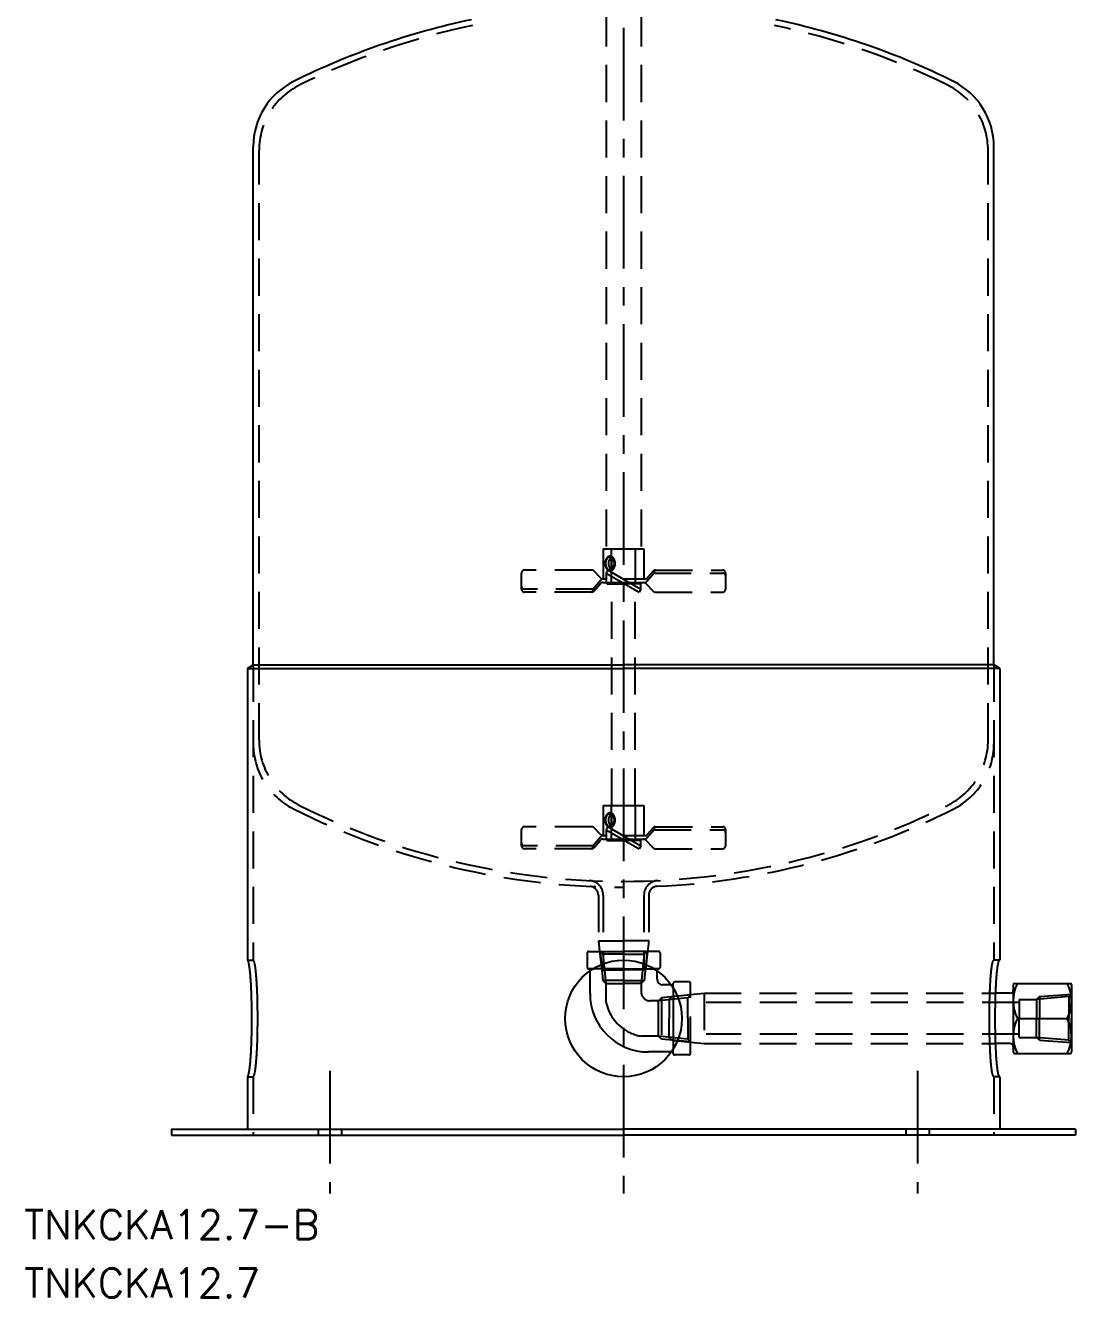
# Model space of a CAD drawing. Extents: x -205 to 734, y -924 to 175.
# Drawn here: x -205.1 to 155, y -923.7 to -487.5 of the extents above; entities that cross this region are included whole.
import ezdxf

# ---------------------------------------------------------------- set-up
doc = ezdxf.new("R2010")
doc.units = 0
doc.linetypes.add('CENTER', pattern=[50.8, 31.75, -6.35, 6.35, -6.35])
doc.linetypes.add('DASHED', pattern=[19.05, 12.7, -6.35])
doc.layers.get('0').update_dxf_attribs({"linetype": 'CONTINUOUS'})
doc.layers.add('CENTER', color=1, linetype='CENTER')
doc.styles.get("Standard").update_dxf_attribs({"font": 'txt.shx', "height": 3, "bigfont": 'bigfont.shx'})

msp = doc.modelspace()

# ---------------------------------------------------------------- linework, layer by layer
at = {"color": 3, "linetype": 'DASHED'}
for p, q in [((-6, -482), (-6, -667)), ((6, -482), (6, -667)), ((-125, -732.56), (-125, -530.33)), ((125, -732.56), (125, -530.33)), ((-7, -667), (0, -667)), ((-7, -667), (-7, -677.3)), ((-4.1, -679), (-4.1, -667)), ((0, -667), (7, -667)), ((4.1, -679), (4.1, -667)), ((7, -667), (7, -677.3)), ((-35, -680.8), (-35, -675.26)), ((-10.87, -674.26), (-34, -674.26)), ((-7.75, -677), (-10.16, -674.56)), ((-5.33, -674.26), (-5.93, -675.3)), ((-5.93, -675.3), (0, -678.72)), ((-5.93, -675.3), (-5.93, -678.5)), ((-5.33, -674.26), (0, -677.34)), ((10.5, -675.3), (7.98, -678.16)), ((10.2, -674.6), (8.12, -676.96)), ((10.5, -674.36), (10.5, -675.3)), ((10.5, -675.3), (34, -675.3)), ((10.95, -674.26), (34, -674.26)), ((35, -675.26), (35, -680.8)), ((-10.5, -680.76), (-7.75, -677.64)), ((-10.2, -681.46), (-7.89, -678.84)), ((-7.14, -678.5), (-0.39, -678.5)), ((-7.04, -677.3), (-5.93, -677.3)), ((-5.75, -678.5), (-5.75, -679)), ((-5.75, -679), (0, -679)), ((-4, -755), (-4, -679)), ((-0.39, -678.5), (0, -678.5)), ((0, -677.3), (7.37, -677.3)), ((0, -677.34), (5.93, -680.76)), ((0, -678.5), (2.01, -678.5)), ((0, -678.72), (5.33, -681.8)), ((0, -679), (0.48, -679)), ((5.75, -679), (0.48, -679)), ((2.01, -678.5), (7.23, -678.5)), ((5.75, -678.5), (5.75, -679)), ((5.93, -680.76), (5.93, -678.5)), ((7.49, -678.8), (10.16, -681.5)), ((-10.5, -680.76), (-34, -680.76)), ((-10.95, -681.8), (-34, -681.8)), ((-10.5, -681.7), (-10.5, -680.76)), ((4, -755), (4, -681.03)), ((5.93, -680.76), (5.33, -681.8)), ((10.87, -681.8), (34, -681.8)), ((-127, -706.71), (-127, -808)), ((127, -706.71), (127, -808)), ((-7, -755), (-7, -765.3)), ((-7, -755), (0, -755)), ((-4.1, -767), (-4.1, -755)), ((0, -755), (7, -755)), ((4.1, -767), (4.1, -755)), ((7, -755), (7, -765.3)), ((-35, -768.8), (-35, -763.26)), ((-10.87, -762.26), (-34, -762.26)), ((-7.75, -765), (-10.16, -762.56)), ((-5.33, -762.26), (-5.93, -763.3)), ((-5.93, -763.3), (-5.93, -766.5)), ((-5.93, -763.3), (0, -766.72)), ((-5.33, -762.26), (0, -765.34)), ((10.5, -763.3), (7.98, -766.16)), ((10.2, -762.6), (8.12, -764.96)), ((10.5, -762.36), (10.5, -763.3)), ((10.5, -763.3), (34, -763.3)), ((10.95, -762.26), (34, -762.26)), ((35, -763.26), (35, -768.8)), ((-10.5, -768.76), (-7.75, -765.64)), ((-10.2, -769.46), (-7.89, -766.84)), ((-7.14, -766.5), (-0.39, -766.5)), ((-7.04, -765.3), (-5.93, -765.3)), ((-5.75, -766.5), (-5.75, -767)), ((-5.75, -767), (0, -767)), ((-0.39, -766.5), (0, -766.5)), ((0, -765.3), (7.37, -765.3)), ((0, -765.34), (5.93, -768.76)), ((0, -766.5), (2.01, -766.5)), ((0, -766.72), (5.33, -769.8)), ((0, -767), (0.48, -767)), ((5.75, -767), (0.48, -767)), ((2.01, -766.5), (7.23, -766.5)), ((5.75, -766.5), (5.75, -767)), ((5.93, -768.76), (5.93, -766.5)), ((7.49, -766.8), (10.16, -769.5)), ((-10.5, -768.76), (-34, -768.76)), ((-10.95, -769.8), (-34, -769.8)), ((-10.5, -769.7), (-10.5, -768.76)), ((5.93, -768.76), (5.33, -769.8)), ((10.87, -769.8), (34, -769.8)), ((-8.65, -785.73), (-8.65, -801.35)), ((-7, -785.72), (-7, -805)), ((7, -785.72), (7, -805)), ((8.65, -785.68), (8.65, -801.35)), ((-8.65, -801.35), (-8.23, -805)), ((-8.65, -801.35), (0, -801.35)), ((8.65, -801.35), (0, -801.35)), ((8.65, -801.35), (8.23, -805)), ((-12.5, -805.5), (-12.5, -810.5)), ((-12, -805), (0, -805)), ((-8.23, -805), (-7.5, -811.35)), ((-8.07, -805), (-7.07, -806)), ((-8.07, -805), (-7.07, -815)), ((0, -806), (-7.07, -806)), ((-7.07, -806), (-6.07, -816)), ((-7, -805), (-7, -811.35)), ((12, -805), (0, -805)), ((0, -806), (7.07, -806)), ((7.07, -806), (6.07, -816)), ((7, -805), (7, -811.35)), ((8.07, -805), (7.07, -815)), ((8.07, -805), (7.07, -806)), ((8.23, -805), (7.5, -811.35)), ((12.5, -805.5), (12.5, -810.5)), ((-129, -808), (-127, -808)), ((-10.54, -811), (-12, -811)), ((-11.5, -811.64), (-11.5, -811)), ((-7.5, -811.35), (0, -811.35)), ((7.5, -811.35), (0, -811.35)), ((12, -811), (10.54, -811)), ((11.5, -811.64), (11.5, -811)), ((129, -808), (127, -808)), ((-7.07, -815), (-6.07, -816)), ((0, -815), (-7.07, -815)), ((0, -815), (7.07, -815)), ((7.07, -815), (6.07, -816)), ((22.5, -815.5), (17.5, -815.5)), ((-6.07, -816), (-6.07, -822)), ((-6.07, -816), (0, -816)), ((6.07, -816), (0, -816)), ((6.07, -816), (6.07, -818.93)), ((23, -819.93), (13, -820.93)), ((16.36, -816.5), (17, -816.5)), ((16.6, -820.5), (23, -819.83)), ((17, -817.46), (17, -816)), ((23, -819.93), (22, -820.93)), ((23, -840), (23, -816)), ((23, -819.83), (27.61, -819.35)), ((27.61, -819.35), (27.61, -836.65)), ((27.61, -819.35), (127.61, -819.35)), ((142.62, -820.5), (153.63, -819.7)), ((153.63, -819.7), (152.75, -820.5)), ((12, -821.93), (9.07, -821.93)), ((13, -820.93), (12, -821.93)), ((22, -820.93), (12, -821.93)), ((12, -834.07), (12, -821.93)), ((13, -820.93), (13, -835.07)), ((16.6, -820.5), (15.61, -821.47)), ((15.61, -821.47), (15.61, -828)), ((22, -828), (22, -820.93)), ((135.63, -822.55), (28.32, -822.55)), ((135.63, -821.47), (141.63, -821.47)), ((135.63, -821.47), (135.63, -828)), ((152.75, -820.5), (141.63, -821.47)), ((142.62, -820.5), (141.63, -821.47)), ((141.63, -821.47), (141.63, -828)), ((142.62, -820.5), (142.62, -828)), ((152.75, -820.5), (152.75, -828)), ((15.61, -834.53), (15.61, -828)), ((22, -828), (22, -835.07)), ((135.63, -834.53), (135.63, -828)), ((141.63, -834.53), (141.63, -828)), ((142.62, -835.5), (142.62, -828)), ((152.75, -835.5), (152.75, -828)), ((12, -834.07), (6, -834.07)), ((13, -835.07), (12, -834.07)), ((22, -835.07), (12, -834.07)), ((23, -836.07), (13, -835.07)), ((16.6, -835.5), (15.61, -834.53)), ((16.6, -835.5), (23, -836.17)), ((23, -836.07), (22, -835.07)), ((23, -836.17), (27.61, -836.65)), ((27.61, -836.65), (127.61, -836.65)), ((135.63, -833.45), (28.32, -833.45)), ((135.63, -834.53), (141.63, -834.53)), ((152.75, -835.5), (141.63, -834.53)), ((142.62, -835.5), (141.63, -834.53)), ((142.62, -835.5), (153.63, -836.3)), ((153.63, -836.3), (152.75, -835.5)), ((16.36, -839.5), (17, -839.5)), ((17, -840), (17, -838.54)), ((22.5, -840.5), (17.5, -840.5)), ((-129, -848), (-127, -848)), ((-127, -848), (-127, -868)), ((129, -848), (127, -848)), ((127, -848), (127, -868)), ((-104.76, -866), (-104.76, -868)), ((-96.76, -866), (-96.76, -868)), ((96.76, -866), (96.76, -868)), ((104.76, -866), (104.76, -868))]:
    msp.add_line(p, q, dxfattribs=at)
at = {"color": 7, "linetype": 'CONTINUOUS'}
for p, q in [((-127, -529.35), (-127, -529.09)), ((-127, -706.71), (-127, -529.35)), ((127, -706.71), (127, -529.09)), ((-129, -708), (-127, -706.71)), ((-129, -708), (0, -708)), ((-129, -708), (-129, -808)), ((-127, -706.71), (0, -706.71)), ((127, -706.71), (0, -706.71)), ((129, -708), (0, -708)), ((129, -708), (127, -706.71)), ((129, -708), (129, -808)), ((127, -729.17), (127, -733.79)), ((0, -811), (-10.54, -811)), ((0, -811), (10.54, -811)), ((-11.5, -819.5), (-11.5, -811.64)), ((11.5, -814.5), (11.5, -811.64)), ((16.36, -816.5), (13.5, -816.5)), ((17, -817.46), (17, -838.54)), ((132.63, -819.35), (127.61, -819.35)), ((133.63, -816.5), (133.63, -839.5)), ((134.13, -816), (153.13, -816)), ((153.63, -816.5), (153.63, -839.5)), ((135.38, -828), (152.17, -828)), ((153.63, -834.53), (153.63, -828)), ((132.63, -836.65), (127.61, -836.65)), ((16.36, -839.5), (8.5, -839.5)), ((134.13, -840), (153.13, -840)), ((-129, -848), (-129, -866)), ((129, -848), (129, -866)), ((-155, -866), (-155, -868)), ((-155, -866), (0, -866)), ((-155, -868), (0, -868)), ((155, -866), (0, -866)), ((155, -868), (0, -868)), ((155, -866), (155, -868))]:
    msp.add_line(p, q, dxfattribs=at)
at = {"color": 3, "linetype": 'DASHED'}
for points in [[(-4.62, -674.5, 0), (-4.54, -674.5, 0), (-4.45, -674.49, 0), (-4.36, -674.47, 0), (-4.28, -674.45, 0), (-4.19, -674.42, 0), (-4.11, -674.39, 0), (-4.03, -674.35, 0), (-3.95, -674.31, 0), (-3.87, -674.26, 0), (-3.79, -674.21, 0), (-3.71, -674.14, 0), (-3.64, -674.08, 0), (-3.57, -674.01, 0), (-3.5, -673.93, 0), (-3.44, -673.85, 0), (-3.37, -673.77, 0), (-3.31, -673.68, 0), (-3.26, -673.59, 0), (-3.2, -673.49, 0), (-3.15, -673.39, 0), (-3.11, -673.28, 0), (-3.06, -673.18, 0), (-3.03, -673.07, 0), (-2.99, -672.96, 0), (-2.96, -672.84, 0), (-2.93, -672.73, 0), (-2.91, -672.61, 0), (-2.89, -672.49, 0), (-2.87, -672.37, 0), (-2.86, -672.25, 0), (-2.86, -672.12, 0), (-2.86, -672, 0), (-2.86, -671.88, 0), (-2.86, -671.75, 0), (-2.87, -671.63, 0), (-2.89, -671.51, 0), (-2.91, -671.39, 0), (-2.93, -671.27, 0), (-2.96, -671.16, 0), (-2.99, -671.04, 0), (-3.03, -670.93, 0), (-3.06, -670.82, 0), (-3.11, -670.72, 0), (-3.15, -670.61, 0), (-3.2, -670.51, 0), (-3.26, -670.41, 0), (-3.31, -670.32, 0), (-3.37, -670.23, 0), (-3.44, -670.15, 0), (-3.5, -670.07, 0), (-3.57, -669.99, 0), (-3.64, -669.92, 0), (-3.71, -669.86, 0), (-3.79, -669.79, 0), (-3.87, -669.74, 0), (-3.95, -669.69, 0), (-4.03, -669.65, 0), (-4.11, -669.61, 0), (-4.19, -669.58, 0), (-4.28, -669.55, 0), (-4.36, -669.53, 0), (-4.45, -669.51, 0), (-4.54, -669.5, 0), (-4.62, -669.5, 0), (-4.71, -669.5, 0), (-4.8, -669.51, 0), (-4.88, -669.53, 0), (-4.97, -669.55, 0), (-5.05, -669.58, 0), (-5.14, -669.61, 0), (-5.22, -669.65, 0), (-5.3, -669.69, 0), (-5.38, -669.74, 0), (-5.46, -669.79, 0), (-5.53, -669.86, 0), (-5.61, -669.92, 0), (-5.68, -669.99, 0), (-5.74, -670.07, 0), (-5.81, -670.15, 0), (-5.87, -670.23, 0), (-5.93, -670.32, 0), (-5.99, -670.41, 0), (-6.04, -670.51, 0), (-6.09, -670.61, 0), (-6.14, -670.72, 0), (-6.18, -670.82, 0), (-6.22, -670.93, 0), (-6.26, -671.04, 0), (-6.29, -671.16, 0), (-6.31, -671.27, 0), (-6.34, -671.39, 0), (-6.36, -671.51, 0), (-6.37, -671.63, 0), (-6.38, -671.75, 0), (-6.39, -671.88, 0), (-6.39, -672, 0), (-6.39, -672.12, 0), (-6.38, -672.25, 0), (-6.37, -672.37, 0), (-6.36, -672.49, 0), (-6.34, -672.61, 0), (-6.31, -672.73, 0), (-6.29, -672.84, 0), (-6.26, -672.96, 0), (-6.22, -673.07, 0), (-6.18, -673.18, 0), (-6.14, -673.28, 0), (-6.09, -673.39, 0), (-6.04, -673.49, 0), (-5.99, -673.59, 0), (-5.93, -673.68, 0), (-5.87, -673.77, 0), (-5.81, -673.85, 0), (-5.74, -673.93, 0), (-5.68, -674.01, 0), (-5.61, -674.08, 0), (-5.53, -674.14, 0), (-5.46, -674.21, 0), (-5.38, -674.26, 0), (-5.3, -674.31, 0), (-5.22, -674.35, 0), (-5.14, -674.39, 0), (-5.05, -674.42, 0), (-4.97, -674.45, 0), (-4.88, -674.47, 0), (-4.8, -674.49, 0), (-4.71, -674.5, 0), (-4.62, -674.5, 0)], [(-4.67, -674.15, 0), (-4.59, -674.15, 0), (-4.52, -674.14, 0), (-4.45, -674.13, 0), (-4.37, -674.11, 0), (-4.3, -674.09, 0), (-4.23, -674.06, 0), (-4.16, -674.02, 0), (-4.09, -673.99, 0), (-4.02, -673.94, 0), (-3.95, -673.9, 0), (-3.89, -673.84, 0), (-3.82, -673.79, 0), (-3.76, -673.73, 0), (-3.7, -673.66, 0), (-3.65, -673.59, 0), (-3.59, -673.52, 0), (-3.54, -673.44, 0), (-3.49, -673.36, 0), (-3.45, -673.28, 0), (-3.4, -673.19, 0), (-3.36, -673.11, 0), (-3.33, -673.01, 0), (-3.29, -672.92, 0), (-3.26, -672.82, 0), (-3.24, -672.72, 0), (-3.21, -672.62, 0), (-3.19, -672.52, 0), (-3.18, -672.42, 0), (-3.16, -672.32, 0), (-3.16, -672.21, 0), (-3.15, -672.11, 0), (-3.15, -672, 0), (-3.15, -671.89, 0), (-3.16, -671.79, 0), (-3.16, -671.68, 0), (-3.18, -671.58, 0), (-3.19, -671.48, 0), (-3.21, -671.38, 0), (-3.24, -671.28, 0), (-3.26, -671.18, 0), (-3.29, -671.08, 0), (-3.33, -670.99, 0), (-3.36, -670.89, 0), (-3.4, -670.81, 0), (-3.45, -670.72, 0), (-3.49, -670.64, 0), (-3.54, -670.56, 0), (-3.59, -670.48, 0), (-3.65, -670.41, 0), (-3.7, -670.34, 0), (-3.76, -670.27, 0), (-3.82, -670.21, 0), (-3.89, -670.16, 0), (-3.95, -670.1, 0), (-4.02, -670.06, 0), (-4.09, -670.01, 0), (-4.16, -669.98, 0), (-4.23, -669.94, 0), (-4.3, -669.91, 0), (-4.37, -669.89, 0), (-4.45, -669.87, 0), (-4.52, -669.86, 0), (-4.59, -669.85, 0), (-4.67, -669.85, 0), (-4.74, -669.85, 0), (-4.82, -669.86, 0), (-4.89, -669.87, 0), (-4.96, -669.89, 0), (-5.04, -669.91, 0), (-5.11, -669.94, 0), (-5.18, -669.98, 0), (-5.25, -670.01, 0), (-5.32, -670.06, 0), (-5.38, -670.1, 0), (-5.45, -670.16, 0), (-5.51, -670.21, 0), (-5.57, -670.27, 0), (-5.63, -670.34, 0), (-5.69, -670.41, 0), (-5.74, -670.48, 0), (-5.79, -670.56, 0), (-5.84, -670.64, 0), (-5.89, -670.72, 0), (-5.93, -670.81, 0), (-5.97, -670.89, 0), (-6.01, -670.99, 0), (-6.04, -671.08, 0), (-6.07, -671.18, 0), (-6.1, -671.28, 0), (-6.12, -671.38, 0), (-6.14, -671.48, 0), (-6.16, -671.58, 0), (-6.17, -671.68, 0), (-6.18, -671.79, 0), (-6.19, -671.89, 0), (-6.19, -672, 0), (-6.19, -672.11, 0), (-6.18, -672.21, 0), (-6.17, -672.32, 0), (-6.16, -672.42, 0), (-6.14, -672.52, 0), (-6.12, -672.62, 0), (-6.1, -672.72, 0), (-6.07, -672.82, 0), (-6.04, -672.92, 0), (-6.01, -673.01, 0), (-5.97, -673.11, 0), (-5.93, -673.19, 0), (-5.89, -673.28, 0), (-5.84, -673.36, 0), (-5.79, -673.44, 0), (-5.74, -673.52, 0), (-5.69, -673.59, 0), (-5.63, -673.66, 0), (-5.57, -673.73, 0), (-5.51, -673.79, 0), (-5.45, -673.84, 0), (-5.38, -673.9, 0), (-5.32, -673.94, 0), (-5.25, -673.99, 0), (-5.18, -674.02, 0), (-5.11, -674.06, 0), (-5.04, -674.09, 0), (-4.96, -674.11, 0), (-4.89, -674.13, 0), (-4.82, -674.14, 0), (-4.74, -674.15, 0), (-4.67, -674.15, 0)], [(-4.17, -669.97, 0), (-4.2, -669.98, 0), (-4.22, -670, 0), (-4.25, -670.01, 0), (-4.28, -670.03, 0), (-4.3, -670.05, 0), (-4.33, -670.07, 0), (-4.36, -670.08, 0), (-4.38, -670.1, 0), (-4.41, -670.12, 0), (-4.43, -670.14, 0), (-4.46, -670.16, 0), (-4.48, -670.19, 0), (-4.51, -670.21, 0), (-4.53, -670.23, 0), (-4.56, -670.26, 0), (-4.58, -670.28, 0), (-4.6, -670.31, 0), (-4.63, -670.33, 0), (-4.65, -670.36, 0), (-4.67, -670.38, 0), (-4.69, -670.41, 0), (-4.72, -670.44, 0), (-4.74, -670.47, 0), (-4.76, -670.5, 0), (-4.78, -670.53, 0), (-4.8, -670.56, 0), (-4.82, -670.59, 0), (-4.84, -670.62, 0), (-4.85, -670.65, 0), (-4.87, -670.69, 0), (-4.89, -670.72, 0), (-4.91, -670.75, 0), (-4.92, -670.79, 0), (-4.94, -670.82, 0), (-4.96, -670.86, 0), (-4.97, -670.89, 0), (-4.99, -670.93, 0), (-5, -670.97, 0), (-5.01, -671, 0), (-5.03, -671.04, 0), (-5.04, -671.08, 0), (-5.05, -671.11, 0), (-5.07, -671.15, 0), (-5.08, -671.19, 0), (-5.09, -671.23, 0), (-5.1, -671.27, 0), (-5.11, -671.31, 0), (-5.12, -671.35, 0), (-5.13, -671.39, 0), (-5.13, -671.43, 0), (-5.14, -671.47, 0), (-5.15, -671.51, 0), (-5.15, -671.55, 0), (-5.16, -671.59, 0), (-5.17, -671.63, 0), (-5.17, -671.67, 0), (-5.17, -671.71, 0), (-5.18, -671.75, 0), (-5.18, -671.79, 0), (-5.18, -671.83, 0), (-5.19, -671.88, 0), (-5.19, -671.92, 0), (-5.19, -671.96, 0), (-5.19, -672, 0), (-5.19, -672.04, 0), (-5.19, -672.08, 0), (-5.19, -672.12, 0), (-5.18, -672.17, 0), (-5.18, -672.21, 0), (-5.18, -672.25, 0), (-5.17, -672.29, 0), (-5.17, -672.33, 0), (-5.17, -672.37, 0), (-5.16, -672.41, 0), (-5.15, -672.45, 0), (-5.15, -672.49, 0), (-5.14, -672.53, 0), (-5.13, -672.57, 0), (-5.13, -672.61, 0), (-5.12, -672.65, 0), (-5.11, -672.69, 0), (-5.1, -672.73, 0), (-5.09, -672.77, 0), (-5.08, -672.81, 0), (-5.07, -672.85, 0), (-5.05, -672.89, 0), (-5.04, -672.92, 0), (-5.03, -672.96, 0), (-5.01, -673, 0), (-5, -673.03, 0), (-4.99, -673.07, 0), (-4.97, -673.11, 0), (-4.96, -673.14, 0), (-4.94, -673.18, 0), (-4.92, -673.21, 0), (-4.91, -673.25, 0), (-4.89, -673.28, 0), (-4.87, -673.31, 0), (-4.85, -673.35, 0), (-4.84, -673.38, 0), (-4.82, -673.41, 0), (-4.8, -673.44, 0), (-4.78, -673.47, 0), (-4.76, -673.5, 0), (-4.74, -673.53, 0), (-4.72, -673.56, 0), (-4.69, -673.59, 0), (-4.67, -673.62, 0), (-4.65, -673.64, 0), (-4.63, -673.67, 0), (-4.6, -673.69, 0), (-4.58, -673.72, 0), (-4.56, -673.74, 0), (-4.53, -673.77, 0), (-4.51, -673.79, 0), (-4.48, -673.81, 0), (-4.46, -673.84, 0), (-4.43, -673.86, 0), (-4.41, -673.88, 0), (-4.38, -673.9, 0), (-4.36, -673.92, 0), (-4.33, -673.93, 0), (-4.3, -673.95, 0), (-4.28, -673.97, 0), (-4.25, -673.99, 0), (-4.22, -674, 0), (-4.2, -674.02, 0), (-4.17, -674.03, 0)], [(-3.67, -670.38, 0), (-3.68, -670.4, 0), (-3.7, -670.42, 0), (-3.71, -670.44, 0), (-3.73, -670.46, 0), (-3.74, -670.48, 0), (-3.76, -670.5, 0), (-3.77, -670.52, 0), (-3.78, -670.54, 0), (-3.8, -670.56, 0), (-3.81, -670.58, 0), (-3.82, -670.61, 0), (-3.84, -670.63, 0), (-3.85, -670.65, 0), (-3.86, -670.67, 0), (-3.88, -670.69, 0), (-3.89, -670.72, 0), (-3.9, -670.74, 0), (-3.91, -670.76, 0), (-3.92, -670.79, 0), (-3.93, -670.81, 0), (-3.95, -670.83, 0), (-3.96, -670.86, 0), (-3.97, -670.88, 0), (-3.98, -670.91, 0), (-3.99, -670.93, 0), (-4, -670.96, 0), (-4.01, -670.98, 0), (-4.02, -671.01, 0), (-4.03, -671.03, 0), (-4.04, -671.06, 0), (-4.04, -671.09, 0), (-4.05, -671.11, 0), (-4.06, -671.14, 0), (-4.07, -671.16, 0), (-4.08, -671.19, 0), (-4.08, -671.22, 0), (-4.09, -671.24, 0), (-4.1, -671.27, 0), (-4.1, -671.3, 0), (-4.11, -671.32, 0), (-4.12, -671.35, 0), (-4.12, -671.38, 0), (-4.13, -671.41, 0), (-4.13, -671.43, 0), (-4.14, -671.46, 0), (-4.15, -671.49, 0), (-4.15, -671.52, 0), (-4.15, -671.54, 0), (-4.16, -671.57, 0), (-4.16, -671.6, 0), (-4.17, -671.63, 0), (-4.17, -671.66, 0), (-4.17, -671.69, 0), (-4.18, -671.71, 0), (-4.18, -671.74, 0), (-4.18, -671.77, 0), (-4.18, -671.8, 0), (-4.18, -671.83, 0), (-4.19, -671.86, 0), (-4.19, -671.88, 0), (-4.19, -671.91, 0), (-4.19, -671.94, 0), (-4.19, -671.97, 0), (-4.19, -672, 0), (-4.19, -672.03, 0), (-4.19, -672.06, 0), (-4.19, -672.09, 0), (-4.19, -672.12, 0), (-4.19, -672.14, 0), (-4.18, -672.17, 0), (-4.18, -672.2, 0), (-4.18, -672.23, 0), (-4.18, -672.26, 0), (-4.18, -672.29, 0), (-4.17, -672.31, 0), (-4.17, -672.34, 0), (-4.17, -672.37, 0), (-4.16, -672.4, 0), (-4.16, -672.43, 0), (-4.15, -672.46, 0), (-4.15, -672.48, 0), (-4.15, -672.51, 0), (-4.14, -672.54, 0), (-4.13, -672.57, 0), (-4.13, -672.59, 0), (-4.12, -672.62, 0), (-4.12, -672.65, 0), (-4.11, -672.68, 0), (-4.1, -672.7, 0), (-4.1, -672.73, 0), (-4.09, -672.76, 0), (-4.08, -672.78, 0), (-4.08, -672.81, 0), (-4.07, -672.84, 0), (-4.06, -672.86, 0), (-4.05, -672.89, 0), (-4.04, -672.91, 0), (-4.04, -672.94, 0), (-4.03, -672.97, 0), (-4.02, -672.99, 0), (-4.01, -673.02, 0), (-4, -673.04, 0), (-3.99, -673.07, 0), (-3.98, -673.09, 0), (-3.97, -673.12, 0), (-3.96, -673.14, 0), (-3.95, -673.17, 0), (-3.93, -673.19, 0), (-3.92, -673.21, 0), (-3.91, -673.24, 0), (-3.9, -673.26, 0), (-3.89, -673.28, 0), (-3.88, -673.31, 0), (-3.86, -673.33, 0), (-3.85, -673.35, 0), (-3.84, -673.37, 0), (-3.82, -673.39, 0), (-3.81, -673.42, 0), (-3.8, -673.44, 0), (-3.78, -673.46, 0), (-3.77, -673.48, 0), (-3.76, -673.5, 0), (-3.74, -673.52, 0), (-3.73, -673.54, 0), (-3.71, -673.56, 0), (-3.7, -673.58, 0), (-3.68, -673.6, 0), (-3.67, -673.62, 0)], [(-4.62, -762.5, 0), (-4.54, -762.5, 0), (-4.45, -762.49, 0), (-4.36, -762.47, 0), (-4.28, -762.45, 0), (-4.19, -762.42, 0), (-4.11, -762.39, 0), (-4.03, -762.35, 0), (-3.95, -762.31, 0), (-3.87, -762.26, 0), (-3.79, -762.21, 0), (-3.71, -762.14, 0), (-3.64, -762.08, 0), (-3.57, -762.01, 0), (-3.5, -761.93, 0), (-3.44, -761.85, 0), (-3.37, -761.77, 0), (-3.31, -761.68, 0), (-3.26, -761.59, 0), (-3.2, -761.49, 0), (-3.15, -761.39, 0), (-3.11, -761.28, 0), (-3.06, -761.18, 0), (-3.03, -761.07, 0), (-2.99, -760.96, 0), (-2.96, -760.84, 0), (-2.93, -760.73, 0), (-2.91, -760.61, 0), (-2.89, -760.49, 0), (-2.87, -760.37, 0), (-2.86, -760.25, 0), (-2.86, -760.12, 0), (-2.86, -760, 0), (-2.86, -759.88, 0), (-2.86, -759.75, 0), (-2.87, -759.63, 0), (-2.89, -759.51, 0), (-2.91, -759.39, 0), (-2.93, -759.27, 0), (-2.96, -759.16, 0), (-2.99, -759.04, 0), (-3.03, -758.93, 0), (-3.06, -758.82, 0), (-3.11, -758.72, 0), (-3.15, -758.61, 0), (-3.2, -758.51, 0), (-3.26, -758.41, 0), (-3.31, -758.32, 0), (-3.37, -758.23, 0), (-3.44, -758.15, 0), (-3.5, -758.07, 0), (-3.57, -757.99, 0), (-3.64, -757.92, 0), (-3.71, -757.86, 0), (-3.79, -757.79, 0), (-3.87, -757.74, 0), (-3.95, -757.69, 0), (-4.03, -757.65, 0), (-4.11, -757.61, 0), (-4.19, -757.58, 0), (-4.28, -757.55, 0), (-4.36, -757.53, 0), (-4.45, -757.51, 0), (-4.54, -757.5, 0), (-4.62, -757.5, 0), (-4.71, -757.5, 0), (-4.8, -757.51, 0), (-4.88, -757.53, 0), (-4.97, -757.55, 0), (-5.05, -757.58, 0), (-5.14, -757.61, 0), (-5.22, -757.65, 0), (-5.3, -757.69, 0), (-5.38, -757.74, 0), (-5.46, -757.79, 0), (-5.53, -757.86, 0), (-5.61, -757.92, 0), (-5.68, -757.99, 0), (-5.74, -758.07, 0), (-5.81, -758.15, 0), (-5.87, -758.23, 0), (-5.93, -758.32, 0), (-5.99, -758.41, 0), (-6.04, -758.51, 0), (-6.09, -758.61, 0), (-6.14, -758.72, 0), (-6.18, -758.82, 0), (-6.22, -758.93, 0), (-6.26, -759.04, 0), (-6.29, -759.16, 0), (-6.31, -759.27, 0), (-6.34, -759.39, 0), (-6.36, -759.51, 0), (-6.37, -759.63, 0), (-6.38, -759.75, 0), (-6.39, -759.88, 0), (-6.39, -760, 0), (-6.39, -760.12, 0), (-6.38, -760.25, 0), (-6.37, -760.37, 0), (-6.36, -760.49, 0), (-6.34, -760.61, 0), (-6.31, -760.73, 0), (-6.29, -760.84, 0), (-6.26, -760.96, 0), (-6.22, -761.07, 0), (-6.18, -761.18, 0), (-6.14, -761.28, 0), (-6.09, -761.39, 0), (-6.04, -761.49, 0), (-5.99, -761.59, 0), (-5.93, -761.68, 0), (-5.87, -761.77, 0), (-5.81, -761.85, 0), (-5.74, -761.93, 0), (-5.68, -762.01, 0), (-5.61, -762.08, 0), (-5.53, -762.14, 0), (-5.46, -762.21, 0), (-5.38, -762.26, 0), (-5.3, -762.31, 0), (-5.22, -762.35, 0), (-5.14, -762.39, 0), (-5.05, -762.42, 0), (-4.97, -762.45, 0), (-4.88, -762.47, 0), (-4.8, -762.49, 0), (-4.71, -762.5, 0), (-4.62, -762.5, 0)], [(-4.67, -762.15, 0), (-4.59, -762.15, 0), (-4.52, -762.14, 0), (-4.45, -762.13, 0), (-4.37, -762.11, 0), (-4.3, -762.09, 0), (-4.23, -762.06, 0), (-4.16, -762.02, 0), (-4.09, -761.99, 0), (-4.02, -761.94, 0), (-3.95, -761.9, 0), (-3.89, -761.84, 0), (-3.82, -761.79, 0), (-3.76, -761.73, 0), (-3.7, -761.66, 0), (-3.65, -761.59, 0), (-3.59, -761.52, 0), (-3.54, -761.44, 0), (-3.49, -761.36, 0), (-3.45, -761.28, 0), (-3.4, -761.19, 0), (-3.36, -761.11, 0), (-3.33, -761.01, 0), (-3.29, -760.92, 0), (-3.26, -760.82, 0), (-3.24, -760.72, 0), (-3.21, -760.62, 0), (-3.19, -760.52, 0), (-3.18, -760.42, 0), (-3.16, -760.32, 0), (-3.16, -760.21, 0), (-3.15, -760.11, 0), (-3.15, -760, 0), (-3.15, -759.89, 0), (-3.16, -759.79, 0), (-3.16, -759.68, 0), (-3.18, -759.58, 0), (-3.19, -759.48, 0), (-3.21, -759.38, 0), (-3.24, -759.28, 0), (-3.26, -759.18, 0), (-3.29, -759.08, 0), (-3.33, -758.99, 0), (-3.36, -758.89, 0), (-3.4, -758.81, 0), (-3.45, -758.72, 0), (-3.49, -758.64, 0), (-3.54, -758.56, 0), (-3.59, -758.48, 0), (-3.65, -758.41, 0), (-3.7, -758.34, 0), (-3.76, -758.27, 0), (-3.82, -758.21, 0), (-3.89, -758.16, 0), (-3.95, -758.1, 0), (-4.02, -758.06, 0), (-4.09, -758.01, 0), (-4.16, -757.98, 0), (-4.23, -757.94, 0), (-4.3, -757.91, 0), (-4.37, -757.89, 0), (-4.45, -757.87, 0), (-4.52, -757.86, 0), (-4.59, -757.85, 0), (-4.67, -757.85, 0), (-4.74, -757.85, 0), (-4.82, -757.86, 0), (-4.89, -757.87, 0), (-4.96, -757.89, 0), (-5.04, -757.91, 0), (-5.11, -757.94, 0), (-5.18, -757.98, 0), (-5.25, -758.01, 0), (-5.32, -758.06, 0), (-5.38, -758.1, 0), (-5.45, -758.16, 0), (-5.51, -758.21, 0), (-5.57, -758.27, 0), (-5.63, -758.34, 0), (-5.69, -758.41, 0), (-5.74, -758.48, 0), (-5.79, -758.56, 0), (-5.84, -758.64, 0), (-5.89, -758.72, 0), (-5.93, -758.81, 0), (-5.97, -758.89, 0), (-6.01, -758.99, 0), (-6.04, -759.08, 0), (-6.07, -759.18, 0), (-6.1, -759.28, 0), (-6.12, -759.38, 0), (-6.14, -759.48, 0), (-6.16, -759.58, 0), (-6.17, -759.68, 0), (-6.18, -759.79, 0), (-6.19, -759.89, 0), (-6.19, -760, 0), (-6.19, -760.11, 0), (-6.18, -760.21, 0), (-6.17, -760.32, 0), (-6.16, -760.42, 0), (-6.14, -760.52, 0), (-6.12, -760.62, 0), (-6.1, -760.72, 0), (-6.07, -760.82, 0), (-6.04, -760.92, 0), (-6.01, -761.01, 0), (-5.97, -761.11, 0), (-5.93, -761.19, 0), (-5.89, -761.28, 0), (-5.84, -761.36, 0), (-5.79, -761.44, 0), (-5.74, -761.52, 0), (-5.69, -761.59, 0), (-5.63, -761.66, 0), (-5.57, -761.73, 0), (-5.51, -761.79, 0), (-5.45, -761.84, 0), (-5.38, -761.9, 0), (-5.32, -761.94, 0), (-5.25, -761.99, 0), (-5.18, -762.02, 0), (-5.11, -762.06, 0), (-5.04, -762.09, 0), (-4.96, -762.11, 0), (-4.89, -762.13, 0), (-4.82, -762.14, 0), (-4.74, -762.15, 0), (-4.67, -762.15, 0)], [(-4.17, -757.97, 0), (-4.2, -757.98, 0), (-4.22, -758, 0), (-4.25, -758.01, 0), (-4.28, -758.03, 0), (-4.3, -758.05, 0), (-4.33, -758.07, 0), (-4.36, -758.08, 0), (-4.38, -758.1, 0), (-4.41, -758.12, 0), (-4.43, -758.14, 0), (-4.46, -758.16, 0), (-4.48, -758.19, 0), (-4.51, -758.21, 0), (-4.53, -758.23, 0), (-4.56, -758.26, 0), (-4.58, -758.28, 0), (-4.6, -758.31, 0), (-4.63, -758.33, 0), (-4.65, -758.36, 0), (-4.67, -758.38, 0), (-4.69, -758.41, 0), (-4.72, -758.44, 0), (-4.74, -758.47, 0), (-4.76, -758.5, 0), (-4.78, -758.53, 0), (-4.8, -758.56, 0), (-4.82, -758.59, 0), (-4.84, -758.62, 0), (-4.85, -758.65, 0), (-4.87, -758.69, 0), (-4.89, -758.72, 0), (-4.91, -758.75, 0), (-4.92, -758.79, 0), (-4.94, -758.82, 0), (-4.96, -758.86, 0), (-4.97, -758.89, 0), (-4.99, -758.93, 0), (-5, -758.97, 0), (-5.01, -759, 0), (-5.03, -759.04, 0), (-5.04, -759.08, 0), (-5.05, -759.11, 0), (-5.07, -759.15, 0), (-5.08, -759.19, 0), (-5.09, -759.23, 0), (-5.1, -759.27, 0), (-5.11, -759.31, 0), (-5.12, -759.35, 0), (-5.13, -759.39, 0), (-5.13, -759.43, 0), (-5.14, -759.47, 0), (-5.15, -759.51, 0), (-5.15, -759.55, 0), (-5.16, -759.59, 0), (-5.17, -759.63, 0), (-5.17, -759.67, 0), (-5.17, -759.71, 0), (-5.18, -759.75, 0), (-5.18, -759.79, 0), (-5.18, -759.83, 0), (-5.19, -759.88, 0), (-5.19, -759.92, 0), (-5.19, -759.96, 0), (-5.19, -760, 0), (-5.19, -760.04, 0), (-5.19, -760.08, 0), (-5.19, -760.12, 0), (-5.18, -760.17, 0), (-5.18, -760.21, 0), (-5.18, -760.25, 0), (-5.17, -760.29, 0), (-5.17, -760.33, 0), (-5.17, -760.37, 0), (-5.16, -760.41, 0), (-5.15, -760.45, 0), (-5.15, -760.49, 0), (-5.14, -760.53, 0), (-5.13, -760.57, 0), (-5.13, -760.61, 0), (-5.12, -760.65, 0), (-5.11, -760.69, 0), (-5.1, -760.73, 0), (-5.09, -760.77, 0), (-5.08, -760.81, 0), (-5.07, -760.85, 0), (-5.05, -760.89, 0), (-5.04, -760.92, 0), (-5.03, -760.96, 0), (-5.01, -761, 0), (-5, -761.03, 0), (-4.99, -761.07, 0), (-4.97, -761.11, 0), (-4.96, -761.14, 0), (-4.94, -761.18, 0), (-4.92, -761.21, 0), (-4.91, -761.25, 0), (-4.89, -761.28, 0), (-4.87, -761.31, 0), (-4.85, -761.35, 0), (-4.84, -761.38, 0), (-4.82, -761.41, 0), (-4.8, -761.44, 0), (-4.78, -761.47, 0), (-4.76, -761.5, 0), (-4.74, -761.53, 0), (-4.72, -761.56, 0), (-4.69, -761.59, 0), (-4.67, -761.62, 0), (-4.65, -761.64, 0), (-4.63, -761.67, 0), (-4.6, -761.69, 0), (-4.58, -761.72, 0), (-4.56, -761.74, 0), (-4.53, -761.77, 0), (-4.51, -761.79, 0), (-4.48, -761.81, 0), (-4.46, -761.84, 0), (-4.43, -761.86, 0), (-4.41, -761.88, 0), (-4.38, -761.9, 0), (-4.36, -761.92, 0), (-4.33, -761.93, 0), (-4.3, -761.95, 0), (-4.28, -761.97, 0), (-4.25, -761.99, 0), (-4.22, -762, 0), (-4.2, -762.02, 0), (-4.17, -762.03, 0)], [(-3.67, -758.38, 0), (-3.68, -758.4, 0), (-3.7, -758.42, 0), (-3.71, -758.44, 0), (-3.73, -758.46, 0), (-3.74, -758.48, 0), (-3.76, -758.5, 0), (-3.77, -758.52, 0), (-3.78, -758.54, 0), (-3.8, -758.56, 0), (-3.81, -758.58, 0), (-3.82, -758.61, 0), (-3.84, -758.63, 0), (-3.85, -758.65, 0), (-3.86, -758.67, 0), (-3.88, -758.69, 0), (-3.89, -758.72, 0), (-3.9, -758.74, 0), (-3.91, -758.76, 0), (-3.92, -758.79, 0), (-3.93, -758.81, 0), (-3.95, -758.83, 0), (-3.96, -758.86, 0), (-3.97, -758.88, 0), (-3.98, -758.91, 0), (-3.99, -758.93, 0), (-4, -758.96, 0), (-4.01, -758.98, 0), (-4.02, -759.01, 0), (-4.03, -759.03, 0), (-4.04, -759.06, 0), (-4.04, -759.09, 0), (-4.05, -759.11, 0), (-4.06, -759.14, 0), (-4.07, -759.16, 0), (-4.08, -759.19, 0), (-4.08, -759.22, 0), (-4.09, -759.24, 0), (-4.1, -759.27, 0), (-4.1, -759.3, 0), (-4.11, -759.32, 0), (-4.12, -759.35, 0), (-4.12, -759.38, 0), (-4.13, -759.41, 0), (-4.13, -759.43, 0), (-4.14, -759.46, 0), (-4.15, -759.49, 0), (-4.15, -759.52, 0), (-4.15, -759.54, 0), (-4.16, -759.57, 0), (-4.16, -759.6, 0), (-4.17, -759.63, 0), (-4.17, -759.66, 0), (-4.17, -759.69, 0), (-4.18, -759.71, 0), (-4.18, -759.74, 0), (-4.18, -759.77, 0), (-4.18, -759.8, 0), (-4.18, -759.83, 0), (-4.19, -759.86, 0), (-4.19, -759.88, 0), (-4.19, -759.91, 0), (-4.19, -759.94, 0), (-4.19, -759.97, 0), (-4.19, -760, 0), (-4.19, -760.03, 0), (-4.19, -760.06, 0), (-4.19, -760.09, 0), (-4.19, -760.12, 0), (-4.19, -760.14, 0), (-4.18, -760.17, 0), (-4.18, -760.2, 0), (-4.18, -760.23, 0), (-4.18, -760.26, 0), (-4.18, -760.29, 0), (-4.17, -760.31, 0), (-4.17, -760.34, 0), (-4.17, -760.37, 0), (-4.16, -760.4, 0), (-4.16, -760.43, 0), (-4.15, -760.46, 0), (-4.15, -760.48, 0), (-4.15, -760.51, 0), (-4.14, -760.54, 0), (-4.13, -760.57, 0), (-4.13, -760.59, 0), (-4.12, -760.62, 0), (-4.12, -760.65, 0), (-4.11, -760.68, 0), (-4.1, -760.7, 0), (-4.1, -760.73, 0), (-4.09, -760.76, 0), (-4.08, -760.78, 0), (-4.08, -760.81, 0), (-4.07, -760.84, 0), (-4.06, -760.86, 0), (-4.05, -760.89, 0), (-4.04, -760.91, 0), (-4.04, -760.94, 0), (-4.03, -760.97, 0), (-4.02, -760.99, 0), (-4.01, -761.02, 0), (-4, -761.04, 0), (-3.99, -761.07, 0), (-3.98, -761.09, 0), (-3.97, -761.12, 0), (-3.96, -761.14, 0), (-3.95, -761.17, 0), (-3.93, -761.19, 0), (-3.92, -761.21, 0), (-3.91, -761.24, 0), (-3.9, -761.26, 0), (-3.89, -761.28, 0), (-3.88, -761.31, 0), (-3.86, -761.33, 0), (-3.85, -761.35, 0), (-3.84, -761.37, 0), (-3.82, -761.39, 0), (-3.81, -761.42, 0), (-3.8, -761.44, 0), (-3.78, -761.46, 0), (-3.77, -761.48, 0), (-3.76, -761.5, 0), (-3.74, -761.52, 0), (-3.73, -761.54, 0), (-3.71, -761.56, 0), (-3.7, -761.58, 0), (-3.68, -761.6, 0), (-3.67, -761.62, 0)], [(-127, -848, 0), (-126.96, -847.99, 0), (-126.92, -847.98, 0), (-126.89, -847.95, 0), (-126.85, -847.9, 0), (-126.81, -847.85, 0), (-126.77, -847.78, 0), (-126.74, -847.71, 0), (-126.7, -847.62, 0), (-126.66, -847.51, 0), (-126.63, -847.4, 0), (-126.59, -847.28, 0), (-126.55, -847.14, 0), (-126.52, -846.99, 0), (-126.48, -846.83, 0), (-126.45, -846.66, 0), (-126.41, -846.48, 0), (-126.38, -846.28, 0), (-126.34, -846.08, 0), (-126.31, -845.86, 0), (-126.27, -845.64, 0), (-126.24, -845.4, 0), (-126.21, -845.15, 0), (-126.18, -844.9, 0), (-126.14, -844.63, 0), (-126.11, -844.35, 0), (-126.08, -844.06, 0), (-126.05, -843.77, 0), (-126.02, -843.46, 0), (-125.99, -843.14, 0), (-125.97, -842.82, 0), (-125.94, -842.49, 0), (-125.91, -842.14, 0), (-125.88, -841.79, 0), (-125.86, -841.43, 0), (-125.83, -841.06, 0), (-125.81, -840.69, 0), (-125.79, -840.3, 0), (-125.76, -839.91, 0), (-125.74, -839.52, 0), (-125.72, -839.11, 0), (-125.7, -838.7, 0), (-125.68, -838.28, 0), (-125.66, -837.86, 0), (-125.64, -837.43, 0), (-125.62, -836.99, 0), (-125.61, -836.55, 0), (-125.59, -836.11, 0), (-125.58, -835.65, 0), (-125.56, -835.2, 0), (-125.55, -834.74, 0), (-125.54, -834.27, 0), (-125.53, -833.81, 0), (-125.52, -833.33, 0), (-125.51, -832.86, 0), (-125.5, -832.38, 0), (-125.49, -831.9, 0), (-125.48, -831.42, 0), (-125.48, -830.93, 0), (-125.47, -830.45, 0), (-125.47, -829.96, 0), (-125.46, -829.47, 0), (-125.46, -828.98, 0), (-125.46, -828.49, 0), (-125.46, -828, 0), (-125.46, -827.51, 0), (-125.46, -827.02, 0), (-125.46, -826.53, 0), (-125.47, -826.04, 0), (-125.47, -825.55, 0), (-125.48, -825.07, 0), (-125.48, -824.58, 0), (-125.49, -824.1, 0), (-125.5, -823.62, 0), (-125.51, -823.14, 0), (-125.52, -822.67, 0), (-125.53, -822.19, 0), (-125.54, -821.73, 0), (-125.55, -821.26, 0), (-125.56, -820.8, 0), (-125.58, -820.35, 0), (-125.59, -819.89, 0), (-125.61, -819.45, 0), (-125.62, -819.01, 0), (-125.64, -818.57, 0), (-125.66, -818.14, 0), (-125.68, -817.72, 0), (-125.7, -817.3, 0), (-125.72, -816.89, 0), (-125.74, -816.48, 0), (-125.76, -816.09, 0), (-125.79, -815.7, 0), (-125.81, -815.31, 0), (-125.83, -814.94, 0), (-125.86, -814.57, 0), (-125.88, -814.21, 0), (-125.91, -813.86, 0), (-125.94, -813.51, 0), (-125.97, -813.18, 0), (-125.99, -812.86, 0), (-126.02, -812.54, 0), (-126.05, -812.23, 0), (-126.08, -811.94, 0), (-126.11, -811.65, 0), (-126.14, -811.37, 0), (-126.18, -811.1, 0), (-126.21, -810.85, 0), (-126.24, -810.6, 0), (-126.27, -810.36, 0), (-126.31, -810.14, 0), (-126.34, -809.92, 0), (-126.38, -809.72, 0), (-126.41, -809.52, 0), (-126.45, -809.34, 0), (-126.48, -809.17, 0), (-126.52, -809.01, 0), (-126.55, -808.86, 0), (-126.59, -808.72, 0), (-126.63, -808.6, 0), (-126.66, -808.49, 0), (-126.7, -808.38, 0), (-126.74, -808.29, 0), (-126.77, -808.22, 0), (-126.81, -808.15, 0), (-126.85, -808.1, 0), (-126.89, -808.05, 0), (-126.92, -808.02, 0), (-126.96, -808.01, 0), (-127, -808, 0)], [(127, -848, 0), (126.96, -847.99, 0), (126.92, -847.98, 0), (126.89, -847.95, 0), (126.85, -847.9, 0), (126.81, -847.85, 0), (126.77, -847.78, 0), (126.74, -847.71, 0), (126.7, -847.62, 0), (126.66, -847.51, 0), (126.63, -847.4, 0), (126.59, -847.28, 0), (126.55, -847.14, 0), (126.52, -846.99, 0), (126.48, -846.83, 0), (126.45, -846.66, 0), (126.41, -846.48, 0), (126.38, -846.28, 0), (126.34, -846.08, 0), (126.31, -845.86, 0), (126.27, -845.64, 0), (126.24, -845.4, 0), (126.21, -845.15, 0), (126.18, -844.9, 0), (126.14, -844.63, 0), (126.11, -844.35, 0), (126.08, -844.06, 0), (126.05, -843.77, 0), (126.02, -843.46, 0), (125.99, -843.14, 0), (125.97, -842.82, 0), (125.94, -842.49, 0), (125.91, -842.14, 0), (125.88, -841.79, 0), (125.86, -841.43, 0), (125.83, -841.06, 0), (125.81, -840.69, 0), (125.79, -840.3, 0), (125.76, -839.91, 0), (125.74, -839.52, 0), (125.72, -839.11, 0), (125.7, -838.7, 0), (125.68, -838.28, 0), (125.66, -837.86, 0), (125.64, -837.43, 0), (125.62, -836.99, 0), (125.61, -836.55, 0), (125.59, -836.11, 0), (125.58, -835.65, 0), (125.56, -835.2, 0), (125.55, -834.74, 0), (125.54, -834.27, 0), (125.53, -833.81, 0), (125.52, -833.33, 0), (125.51, -832.86, 0), (125.5, -832.38, 0), (125.49, -831.9, 0), (125.48, -831.42, 0), (125.48, -830.93, 0), (125.47, -830.45, 0), (125.47, -829.96, 0), (125.46, -829.47, 0), (125.46, -828.98, 0), (125.46, -828.49, 0), (125.46, -828, 0), (125.46, -827.51, 0), (125.46, -827.02, 0), (125.46, -826.53, 0), (125.47, -826.04, 0), (125.47, -825.55, 0), (125.48, -825.07, 0), (125.48, -824.58, 0), (125.49, -824.1, 0), (125.5, -823.62, 0), (125.51, -823.14, 0), (125.52, -822.67, 0), (125.53, -822.19, 0), (125.54, -821.73, 0), (125.55, -821.26, 0), (125.56, -820.8, 0), (125.58, -820.35, 0), (125.59, -819.89, 0), (125.61, -819.45, 0), (125.62, -819.01, 0), (125.64, -818.57, 0), (125.66, -818.14, 0), (125.68, -817.72, 0), (125.7, -817.3, 0), (125.72, -816.89, 0), (125.74, -816.48, 0), (125.76, -816.09, 0), (125.79, -815.7, 0), (125.81, -815.31, 0), (125.83, -814.94, 0), (125.86, -814.57, 0), (125.88, -814.21, 0), (125.91, -813.86, 0), (125.94, -813.51, 0), (125.97, -813.18, 0), (125.99, -812.86, 0), (126.02, -812.54, 0), (126.05, -812.23, 0), (126.08, -811.94, 0), (126.11, -811.65, 0), (126.14, -811.37, 0), (126.18, -811.1, 0), (126.21, -810.85, 0), (126.24, -810.6, 0), (126.27, -810.36, 0), (126.31, -810.14, 0), (126.34, -809.92, 0), (126.38, -809.72, 0), (126.41, -809.52, 0), (126.45, -809.34, 0), (126.48, -809.17, 0), (126.52, -809.01, 0), (126.55, -808.86, 0), (126.59, -808.72, 0), (126.63, -808.6, 0), (126.66, -808.49, 0), (126.7, -808.38, 0), (126.74, -808.29, 0), (126.77, -808.22, 0), (126.81, -808.15, 0), (126.85, -808.1, 0), (126.89, -808.05, 0), (126.92, -808.02, 0), (126.96, -808.01, 0), (127, -808, 0)]]:
    msp.add_polyline3d(points, dxfattribs=at)
at = {"color": 7, "linetype": 'CONTINUOUS'}
for points in [[(-129, -848, 0), (-128.96, -847.99, 0), (-128.92, -847.98, 0), (-128.89, -847.95, 0), (-128.85, -847.9, 0), (-128.81, -847.85, 0), (-128.77, -847.78, 0), (-128.74, -847.71, 0), (-128.7, -847.62, 0), (-128.66, -847.51, 0), (-128.63, -847.4, 0), (-128.59, -847.28, 0), (-128.55, -847.14, 0), (-128.52, -846.99, 0), (-128.48, -846.83, 0), (-128.45, -846.66, 0), (-128.41, -846.48, 0), (-128.38, -846.28, 0), (-128.34, -846.08, 0), (-128.31, -845.86, 0), (-128.27, -845.64, 0), (-128.24, -845.4, 0), (-128.21, -845.15, 0), (-128.18, -844.9, 0), (-128.14, -844.63, 0), (-128.11, -844.35, 0), (-128.08, -844.06, 0), (-128.05, -843.77, 0), (-128.02, -843.46, 0), (-127.99, -843.14, 0), (-127.97, -842.82, 0), (-127.94, -842.49, 0), (-127.91, -842.14, 0), (-127.88, -841.79, 0), (-127.86, -841.43, 0), (-127.83, -841.06, 0), (-127.81, -840.69, 0), (-127.79, -840.3, 0), (-127.76, -839.91, 0), (-127.74, -839.52, 0), (-127.72, -839.11, 0), (-127.7, -838.7, 0), (-127.68, -838.28, 0), (-127.66, -837.86, 0), (-127.64, -837.43, 0), (-127.62, -836.99, 0), (-127.61, -836.55, 0), (-127.59, -836.11, 0), (-127.58, -835.65, 0), (-127.56, -835.2, 0), (-127.55, -834.74, 0), (-127.54, -834.27, 0), (-127.53, -833.81, 0), (-127.52, -833.33, 0), (-127.51, -832.86, 0), (-127.5, -832.38, 0), (-127.49, -831.9, 0), (-127.48, -831.42, 0), (-127.48, -830.93, 0), (-127.47, -830.45, 0), (-127.47, -829.96, 0), (-127.46, -829.47, 0), (-127.46, -828.98, 0), (-127.46, -828.49, 0), (-127.46, -828, 0), (-127.46, -827.51, 0), (-127.46, -827.02, 0), (-127.46, -826.53, 0), (-127.47, -826.04, 0), (-127.47, -825.55, 0), (-127.48, -825.07, 0), (-127.48, -824.58, 0), (-127.49, -824.1, 0), (-127.5, -823.62, 0), (-127.51, -823.14, 0), (-127.52, -822.67, 0), (-127.53, -822.19, 0), (-127.54, -821.73, 0), (-127.55, -821.26, 0), (-127.56, -820.8, 0), (-127.58, -820.35, 0), (-127.59, -819.89, 0), (-127.61, -819.45, 0), (-127.62, -819.01, 0), (-127.64, -818.57, 0), (-127.66, -818.14, 0), (-127.68, -817.72, 0), (-127.7, -817.3, 0), (-127.72, -816.89, 0), (-127.74, -816.48, 0), (-127.76, -816.09, 0), (-127.79, -815.7, 0), (-127.81, -815.31, 0), (-127.83, -814.94, 0), (-127.86, -814.57, 0), (-127.88, -814.21, 0), (-127.91, -813.86, 0), (-127.94, -813.51, 0), (-127.97, -813.18, 0), (-127.99, -812.86, 0), (-128.02, -812.54, 0), (-128.05, -812.23, 0), (-128.08, -811.94, 0), (-128.11, -811.65, 0), (-128.14, -811.37, 0), (-128.18, -811.1, 0), (-128.21, -810.85, 0), (-128.24, -810.6, 0), (-128.27, -810.36, 0), (-128.31, -810.14, 0), (-128.34, -809.92, 0), (-128.38, -809.72, 0), (-128.41, -809.52, 0), (-128.45, -809.34, 0), (-128.48, -809.17, 0), (-128.52, -809.01, 0), (-128.55, -808.86, 0), (-128.59, -808.72, 0), (-128.63, -808.6, 0), (-128.66, -808.49, 0), (-128.7, -808.38, 0), (-128.74, -808.29, 0), (-128.77, -808.22, 0), (-128.81, -808.15, 0), (-128.85, -808.1, 0), (-128.89, -808.05, 0), (-128.92, -808.02, 0), (-128.96, -808.01, 0), (-129, -808, 0)], [(129, -848, 0), (128.96, -847.99, 0), (128.92, -847.98, 0), (128.89, -847.95, 0), (128.85, -847.9, 0), (128.81, -847.85, 0), (128.77, -847.78, 0), (128.74, -847.71, 0), (128.7, -847.62, 0), (128.66, -847.51, 0), (128.63, -847.4, 0), (128.59, -847.28, 0), (128.55, -847.14, 0), (128.52, -846.99, 0), (128.48, -846.83, 0), (128.45, -846.66, 0), (128.41, -846.48, 0), (128.38, -846.28, 0), (128.34, -846.08, 0), (128.31, -845.86, 0), (128.27, -845.64, 0), (128.24, -845.4, 0), (128.21, -845.15, 0), (128.18, -844.9, 0), (128.14, -844.63, 0), (128.11, -844.35, 0), (128.08, -844.06, 0), (128.05, -843.77, 0), (128.02, -843.46, 0), (127.99, -843.14, 0), (127.97, -842.82, 0), (127.94, -842.49, 0), (127.91, -842.14, 0), (127.88, -841.79, 0), (127.86, -841.43, 0), (127.83, -841.06, 0), (127.81, -840.69, 0), (127.79, -840.3, 0), (127.76, -839.91, 0), (127.74, -839.52, 0), (127.72, -839.11, 0), (127.7, -838.7, 0), (127.68, -838.28, 0), (127.66, -837.86, 0), (127.64, -837.43, 0), (127.62, -836.99, 0), (127.61, -836.55, 0), (127.59, -836.11, 0), (127.58, -835.65, 0), (127.56, -835.2, 0), (127.55, -834.74, 0), (127.54, -834.27, 0), (127.53, -833.81, 0), (127.52, -833.33, 0), (127.51, -832.86, 0), (127.5, -832.38, 0), (127.49, -831.9, 0), (127.48, -831.42, 0), (127.48, -830.93, 0), (127.47, -830.45, 0), (127.47, -829.96, 0), (127.46, -829.47, 0), (127.46, -828.98, 0), (127.46, -828.49, 0), (127.46, -828, 0), (127.46, -827.51, 0), (127.46, -827.02, 0), (127.46, -826.53, 0), (127.47, -826.04, 0), (127.47, -825.55, 0), (127.48, -825.07, 0), (127.48, -824.58, 0), (127.49, -824.1, 0), (127.5, -823.62, 0), (127.51, -823.14, 0), (127.52, -822.67, 0), (127.53, -822.19, 0), (127.54, -821.73, 0), (127.55, -821.26, 0), (127.56, -820.8, 0), (127.58, -820.35, 0), (127.59, -819.89, 0), (127.61, -819.45, 0), (127.62, -819.01, 0), (127.64, -818.57, 0), (127.66, -818.14, 0), (127.68, -817.72, 0), (127.7, -817.3, 0), (127.72, -816.89, 0), (127.74, -816.48, 0), (127.76, -816.09, 0), (127.79, -815.7, 0), (127.81, -815.31, 0), (127.83, -814.94, 0), (127.86, -814.57, 0), (127.88, -814.21, 0), (127.91, -813.86, 0), (127.94, -813.51, 0), (127.97, -813.18, 0), (127.99, -812.86, 0), (128.02, -812.54, 0), (128.05, -812.23, 0), (128.08, -811.94, 0), (128.11, -811.65, 0), (128.14, -811.37, 0), (128.18, -811.1, 0), (128.21, -810.85, 0), (128.24, -810.6, 0), (128.27, -810.36, 0), (128.31, -810.14, 0), (128.34, -809.92, 0), (128.38, -809.72, 0), (128.41, -809.52, 0), (128.45, -809.34, 0), (128.48, -809.17, 0), (128.52, -809.01, 0), (128.55, -808.86, 0), (128.59, -808.72, 0), (128.63, -808.6, 0), (128.66, -808.49, 0), (128.7, -808.38, 0), (128.74, -808.29, 0), (128.77, -808.22, 0), (128.81, -808.15, 0), (128.85, -808.1, 0), (128.89, -808.05, 0), (128.92, -808.02, 0), (128.96, -808.01, 0), (129, -808, 0)]]:
    msp.add_polyline3d(points, dxfattribs=at)
msp.add_circle((0, -828), 20, dxfattribs=at)
for centre, radius, start, end in [((0, -734.12), 254, 101.8557, 116.4499), ((0, -734.12), 254, 63.5501, 78.1443), ((-102, -529.09), 25, 116.4499, 180), ((102, -529.09), 25, 0, 63.5501), ((13.5, -814.5), 2, 180, 270), ((8.5, -819.5), 20, 180, 270), ((132.63, -818.35), 1, 270, 0), ((146.44, -821.99), 12.83, 152.2221, 207.7779), ((134.13, -816.5), 0.5, 90, 180), ((140.81, -821.99), 12.83, 332.2221, 27.7779), ((153.13, -816.5), 0.5, 0, 90), ((146.44, -834.02), 12.83, 152.1914, 207.7471), ((140.81, -834.02), 12.83, 332.2529, 27.8086), ((132.63, -837.65), 1, 0, 90), ((134.13, -839.5), 0.5, 180, 270), ((153.13, -839.5), 0.5, 270, 0)]:
    msp.add_arc(centre, radius, start, end, dxfattribs=at)
at = {"color": 3, "linetype": 'DASHED'}
for centre, radius, start, end in [((0, -734.12), 252, 101.8557, 116.1376), ((0, -734.12), 252, 63.8624, 78.1443), ((-100, -530.33), 25, 116.1376, 180), ((100, -530.33), 25, 0, 63.8624), ((-34, -675.26), 1, 90, 180), ((-10.87, -675.26), 1, 44.6278, 90), ((10.95, -675.26), 1, 90, 138.6246), ((34, -675.26), 1, 0, 90), ((34, -676.3), 1, 0, 90), ((-34, -679.76), 1, 180, 270), ((-7.14, -679.5), 1, 90, 138.6246), ((-7.04, -676.3), 1, 224.6278, 270), ((-7, -678.3), 1, 90, 138.6246), ((6.78, -679.5), 1, 44.6278, 90), ((7.23, -677.5), 1, 270, 318.6246), ((7.37, -676.3), 1, 270, 318.6246), ((-34, -680.8), 1, 180, 270), ((-10.95, -680.8), 1, 270, 318.6246), ((10.87, -680.8), 1, 224.6278, 270), ((34, -680.8), 1, 270, 0), ((-100, -732.56), 25, 180, 243.6122), ((100, -732.56), 25, 296.3878, 0), ((-102, -733.79), 25, 180, 243.2987), ((102, -733.79), 25, 296.7013, 0), ((0, -531), 252, 243.2987, 270), ((0, -531), 250, 243.6122, 270), ((0, -531), 250, 270, 296.3878), ((0.41, -532.11), 250.83, 272.5377, 296.731), ((-34, -763.26), 1, 90, 180), ((-10.87, -763.26), 1, 44.6278, 90), ((10.95, -763.26), 1, 90, 138.6246), ((34, -763.26), 1, 0, 90), ((34, -764.3), 1, 0, 90), ((-7.14, -767.5), 1, 90, 138.6246), ((-7.04, -764.3), 1, 224.6278, 270), ((-7, -766.3), 1, 90, 138.6246), ((6.78, -767.5), 1, 44.6278, 90), ((7.23, -765.5), 1, 270, 318.6246), ((7.37, -764.3), 1, 270, 318.6246), ((-34, -767.76), 1, 180, 270), ((-34, -768.8), 1, 180, 270), ((-10.95, -768.8), 1, 270, 318.6246), ((10.87, -768.8), 1, 224.6278, 270), ((34, -768.8), 1, 270, 0), ((-12, -785.72), 5, 0, 87.3027), ((12, -785.72), 5, 92.6973, 180), ((-11.65, -785.73), 3, 0, 87.3815), ((11.65, -785.68), 3, 92.5377, 180), ((-12, -805.5), 0.5, 90, 180), ((12, -805.5), 0.5, 0, 90), ((-12, -810.5), 0.5, 180, 270), ((12, -810.5), 0.5, 270, 0), ((17.5, -816), 0.5, 90, 180), ((22.5, -816), 0.5, 0, 90), ((9.07, -818.93), 3, 180, 270), ((8.5, -819.5), 14.79, 189.7336, 234.9113), ((8.5, -819.5), 14.79, 234.9113, 260.2664), ((17.5, -840), 0.5, 180, 270), ((22.5, -840), 0.5, 270, 0)]:
    msp.add_arc(centre, radius, start, end, dxfattribs=at)
at = {"layer": 'CENTER', "color": 1, "linetype": 'CENTER'}
for p, q in [((0, -183.5), (0, -888)), ((-100.76, -846), (-100.76, -888)), ((100.76, -846), (100.76, -888))]:
    msp.add_line(p, q, dxfattribs=at)

# ---------------------------------------------------------------- texts
at = {"color": 7, "linetype": 'CONTINUOUS'}
for s, p in [('TNKCKA12.7-B', (-205.54, -903.71)), ('TNKCKA12.7', (-205.54, -923.71))]:
    msp.add_text(s, height=10, dxfattribs=at).set_placement(p)

doc.saveas('drawing.dxf')
